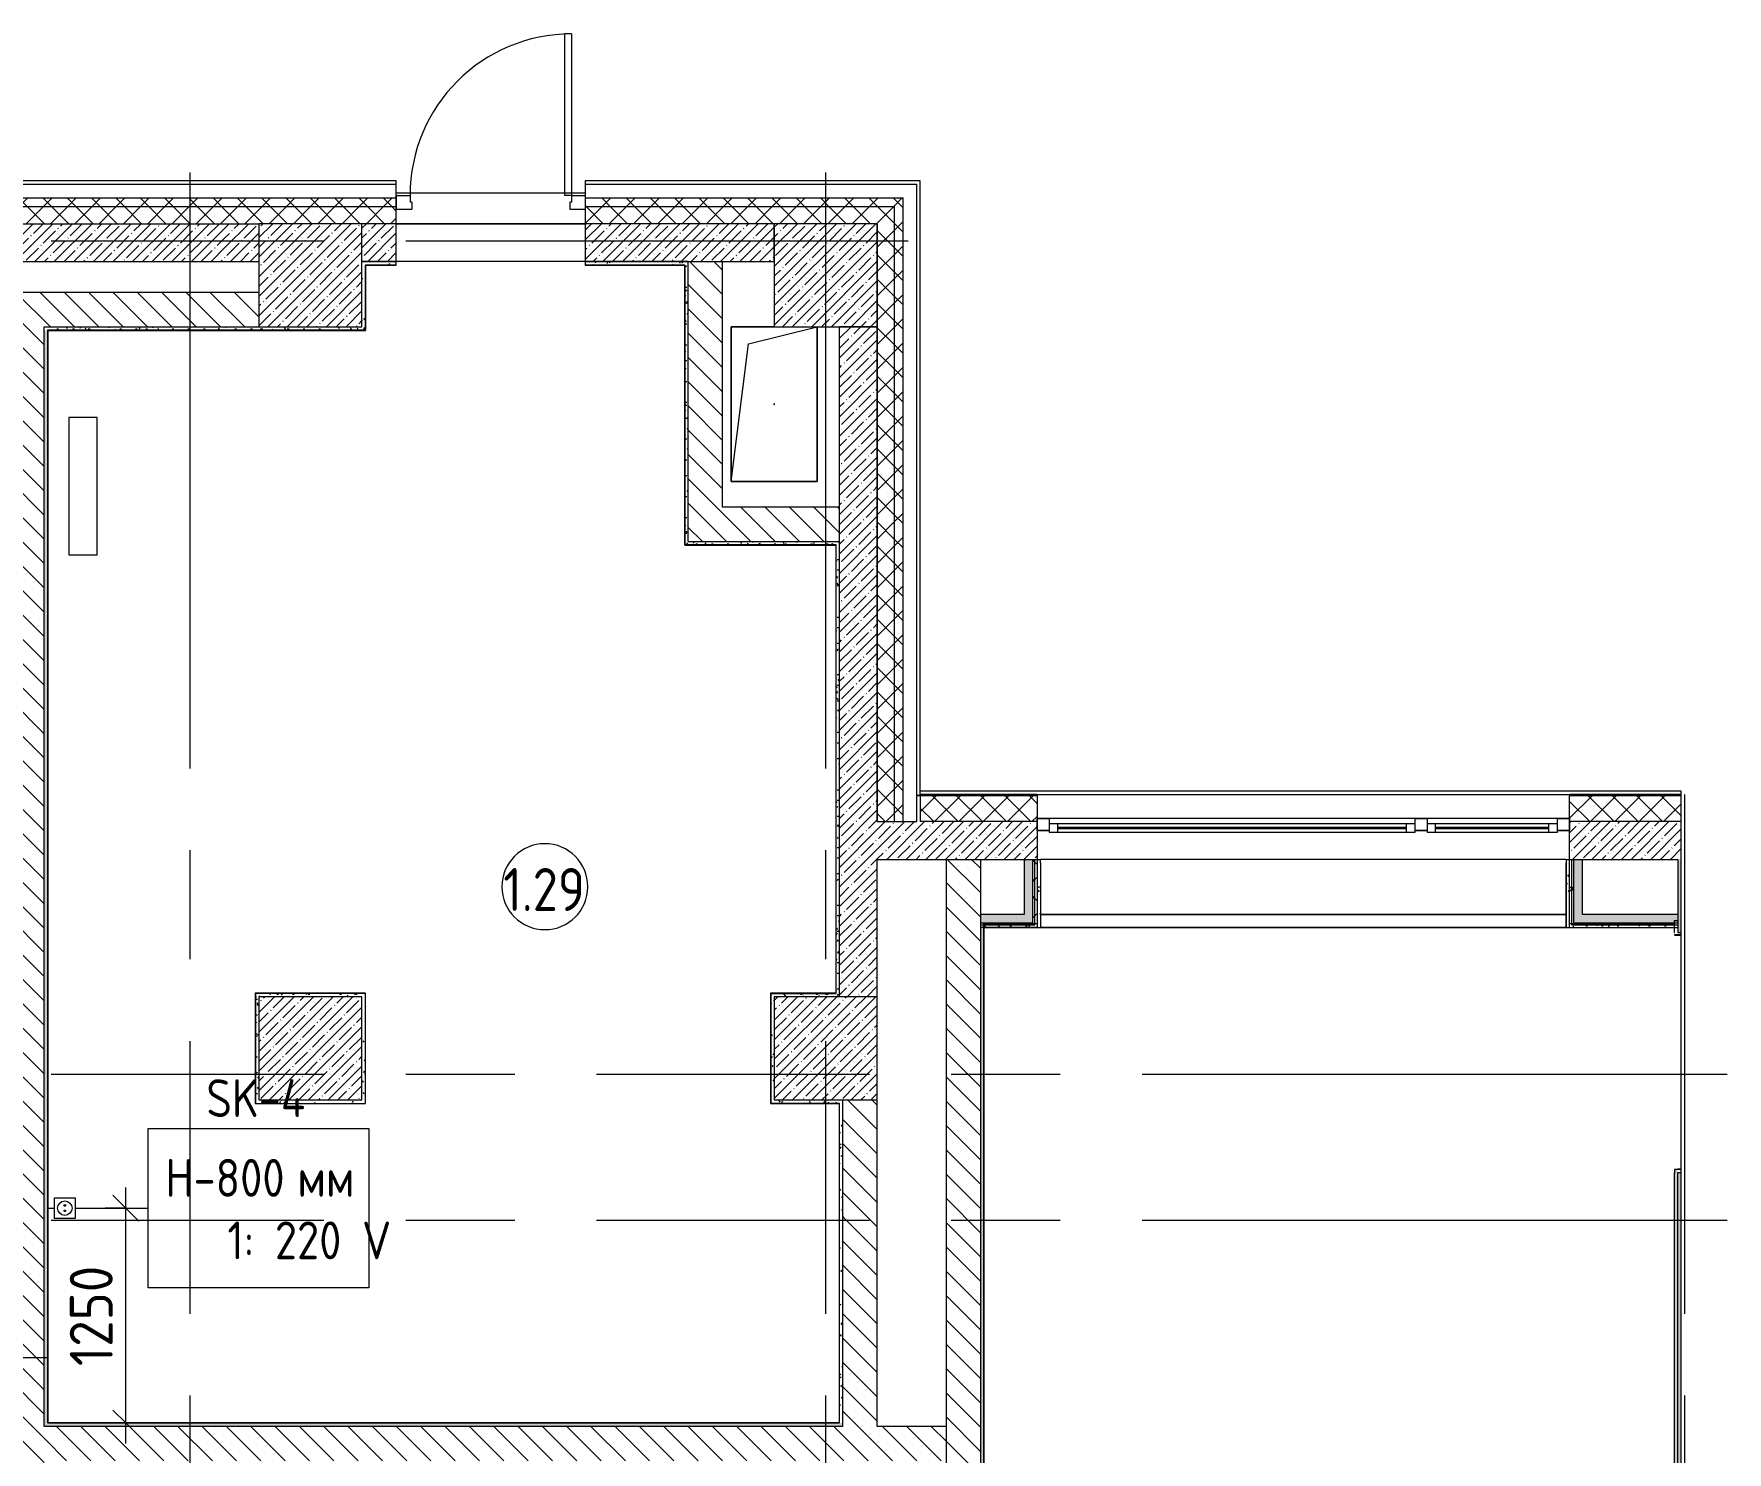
# Model space of a CAD drawing. Header units: millimetres. Extents: x -4185 to 186529, y -8553 to 29097.
# Drawn here: x 28700 to 38557, y 19950 to 28205 of the extents above; entities that cross this region are included whole.
import ezdxf

# ---------------------------------------------------------------- set-up
doc = ezdxf.new("R2010")
doc.units = ezdxf.units.MM
doc.linetypes.add('Осевая', pattern=[3175, 635, -476.25, 1587.5, -476.25])
for name, color, linetype, lineweight in [('A-ANNO-DIMS', 7, 'Continuous', 9), ('A-ANNO-DIMS-100', 7, 'Continuous', 9), ('A-AREA-IDEN', 7, 'Continuous', 9), ('A-DETL', 7, 'Continuous', 9), ('A-DETL-GENF', 7, 'Continuous', 9), ('A-DOOR', 7, 'Continuous', 9), ('A-DOOR-1', 7, 'Continuous', 13), ('A-DOOR-FRAM', 7, 'Continuous', 13), ('A-GENM', 7, 'Continuous', 9), ('A-GLAZ', 7, 'Continuous', 9), ('A-GLAZ-1', 7, 'Continuous', 13), ('A-WALL', 7, 'Continuous', 9), ('E-ELEC-FIXT-IDEN', 7, 'Continuous', 9), ('I-WALL', 7, 'Continuous', 9), ('M-EQPM', 7, 'Continuous', 9), ('S-COLS', 7, 'Continuous', 9), ('Оси', 7, 'Continuous', 9), ('Оси-2', 7, 'Осевая', 9), ('Электрические приборы', 7, 'Continuous', 9)]:
    doc.layers.add(name, color=color, linetype=linetype, lineweight=lineweight)
for name, color, linetype, lineweight, true_color in [('A-WALL-1', 7, 'Continuous', 9, 0x3c3c3c), ('A-WALL-FNSH-1', 7, 'Continuous', 9, 0x3c3c3c), ('M-EQPM-1', 7, 'Continuous', 9, 0xd4d4d4), ('Оси розеток', 7, 'Continuous', 9, 0xff1e23)]:
    doc.layers.add(name, color=color, linetype=linetype, lineweight=lineweight, true_color=true_color)
doc.styles.add('GOST Common', font='GOST_Common.ttf', dxfattribs={"width": 0.9, "height": 220})
doc.styles.add('GOST Common_1', font='GOST_Common.ttf', dxfattribs={"width": 0.9, "height": 250})
doc.styles.add('ISOCPEUR', font='isocpeur.ttf', dxfattribs={"width": 0.9, "height": 250})
doc.dimstyles.new('ISO-2_5_0_9К_БОЛЬШОЙ', dxfattribs={"dimscale": 304.8, "dimtxt": 248.995294, "dimasz": 0.492126, "dimexe": 0.393701, "dimexo": 0.984252, "dimgap": 0, "dimtad": 1, "dimdec": 0, "dimrnd": 10, "dimzin": 0, "dimdsep": 46, "dimtxsty": 'ISOCPEUR', "dimblk1": 'OBLIQUE', "dimblk2": 'OBLIQUE', "dimsah": 1, "dimcen": 0.09, "dimdle": 0.393701, "dimazin": 0, "dimtfac": 1, "dimtdec": 4, "dimtix": 1, "dimtmove": 0, "dimatfit": 3, "dimfxl": 1, "dimtvp": 1, "dimtolj": 1, "dimtzin": 0, "dimarcsym": 2})
pattern_1 = [(45, (0, 0), (-57.02463, 57.02463), []), (45, (57.025, 0), (-57.02463, 57.02463), [100.806, -20.161, 3.353, -16.808])]
pattern_2 = [(135, (0, 0), (-70.71068, -70.71068), [])]
pattern_3 = [(45, (0, 0), (-70.71068, 70.71068), []), (135, (0, 0), (-70.71068, -70.71068), [])]
pattern_4 = [(0, (0, 0), (121.92, 30.48), [10.058, -81.382, 10.058, -81.382, -487.68]), (0, (0, 0), (121.92, 30.48), [-182.88, 10.058, -172.822, 10.058, -81.382, -213.36]), (0, (0, 0), (121.92, 30.48), [-457.2, 10.058, -50.902, 10.058, -142.342]), (120, (45.72, 15.24), (-87.356454, 90.345817), [10.058, -81.382, 10.058, -81.382, -487.68]), (120, (45.72, 15.24), (-87.356454, 90.345817), [-182.88, 10.058, -172.822, 10.058, -81.382, -213.36]), (120, (45.72, 15.24), (-87.356454, 90.345817), [-457.2, 10.058, -50.902, 10.058, -142.342]), (240, (60.96, 76.2), (-34.563546, -120.825817), [10.058, -81.382, 10.058, -81.382, -487.68]), (240, (60.96, 76.2), (-34.563546, -120.825817), [-182.88, 10.058, -172.822, 10.058, -81.382, -213.36]), (240, (60.96, 76.2), (-34.563546, -120.825817), [-457.2, 10.058, -50.902, 10.058, -142.342])]
pattern_5 = [(45, (0, 0), (-106.066, 106.066), []), (135, (0, 0), (-106.066, -106.066), [])]

# ---------------------------------------------------------------- blocks, each defined once
blk = doc.blocks.new('BSC_Колонна _Прямоугольная - 600х600-V22-План размещения напольных электротехнических лючков и розеток 1 этажа в осях 1-12')
at = {"layer": 'S-COLS'}
h = blk.add_hatch(dxfattribs=at)
h.set_pattern_fill('FP_37', color=256, style=0, pattern_type=2)
h.set_pattern_definition([(45, (-30310, -26800), (-57.02463, 57.02463), []), (45, (-30252.975, -26800), (-57.02463, 57.02463), [100.806, -20.161, 3.353, -16.808])])
h.paths.add_polyline_path([(300, -300), (300, 300), (-300, 300), (-300, -300), (211, -300)])
for p, q in [((300, 300), (-300, 300)), ((-300, 300), (-300, -300)), ((300, -300), (300, 300)), ((-300, -300), (300, -300))]:
    blk.add_line(p, q, dxfattribs=at)
blk = doc.blocks.new('120_Окно_СКБ_2Ст - 120_Окно_СКБ_2Ст 3100х2500 _мал_створка слева_-V36-План размещения напольных электротехнических лючков и розеток 1 этажа в осях 1-12')
at = {"layer": 'A-GLAZ'}
for p, q in [((1550, -57), (-1550, -57)), ((-1550, -127), (-1480, -127)), ((-1430, -107), (600, -107)), ((600, -117), (-1430, -117)), ((650, -127), (720, -127)), ((770, -107), (1430, -107)), ((1430, -117), (770, -117)), ((1480, -127), (1550, -127))]:
    blk.add_line(p, q, dxfattribs=at)
at = {"layer": 'A-GLAZ-1'}
for p, q in [((-1550, -127), (-1550, -57)), ((-1550, -57), (-1480, -57)), ((-1480, -57), (-1480, -127)), ((650, -87), (-1480, -87)), ((-1480, -87), (-1480, -137)), ((-1430, -137), (-1430, -87)), ((600, -137), (600, -87)), ((650, -127), (650, -57)), ((650, -57), (720, -57)), ((650, -137), (650, -87)), ((720, -57), (720, -127)), ((1480, -87), (720, -87)), ((720, -87), (720, -137)), ((770, -137), (770, -87)), ((1430, -137), (1430, -87)), ((1480, -127), (1480, -57)), ((1480, -57), (1550, -57)), ((1480, -137), (1480, -87)), ((1550, -57), (1550, -127)), ((-1480, -127), (-1550, -127)), ((-1480, -137), (650, -137)), ((720, -127), (650, -127)), ((720, -137), (1480, -137)), ((1550, -127), (1480, -127))]:
    blk.add_line(p, q, dxfattribs=at)
blk = doc.blocks.new('110_Дверь_СКБ_1Ст_Наружная - ДН-2д_л__ Дверь из подвала ЛК _900 мм в свету_ 3300 фрамуга метал-22954314-План размещения напольных электротехнических лючков и розеток 1 этажа в осях 1-12')
at = {"layer": 'A-DOOR'}
blk.add_arc((489.5, 30), 940, 90, 180, dxfattribs=at)
at = {"layer": 'A-DOOR-1'}
for p, q in [((489.5, 970), (449.5, 970)), ((449.5, 30), (449.5, 970)), ((489.5, 970), (489.5, 30)), ((489.5, 30), (449.5, 30))]:
    blk.add_line(p, q, dxfattribs=at)
at = {"layer": 'A-DOOR-FRAM'}
for p, q in [((-530.5, 30), (-530.5, -50)), ((-530.5, 30), (-450.5, 30)), ((-450.5, 30), (-450.5, -10)), ((489.5, 30), (489.5, -10)), ((489.5, 30), (569.5, 30)), ((569.5, 30), (569.5, -50)), ((-530.5, -50), (-440.5, -50)), ((-440.5, -10), (-450.5, -10)), ((-440.5, -10), (-440.5, -50)), ((479.5, -10), (479.5, -50)), ((489.5, -10), (479.5, -10)), ((479.5, -50), (569.5, -50))]:
    blk.add_line(p, q, dxfattribs=at)
blk = doc.blocks.new('BSC_Колонна _Прямоугольная - 600х600-V39-План размещения напольных электротехнических лючков и розеток 1 этажа в осях 1-12')
at = {"layer": 'S-COLS'}
h = blk.add_hatch(dxfattribs=at)
h.set_pattern_fill('FP_48', color=256, style=0, pattern_type=2)
h.set_pattern_definition([(45, (-33310, -22300), (-57.02463, 57.02463), []), (45, (-33252.975, -22300), (-57.02463, 57.02463), [100.806, -20.161, 3.353, -16.808])])
h.paths.add_polyline_path([(-300, -300), (300, -300), (300, 300), (-300, 300)])
for p, q in [((300, 300), (-300, 300)), ((-300, 300), (-300, -300)), ((300, -300), (300, 300)), ((-300, -300), (300, -300))]:
    blk.add_line(p, q, dxfattribs=at)
blk = doc.blocks.new('GM_Отверстие прямоугольное _в плите_ - Отверстие-21772498-План размещения напольных электротехнических лючков и розеток 1 этажа в осях 1-12')
at = {"layer": 'A-GENM'}
for p, q in [((-250, -450), (-250, 450)), ((-250, 450), (0.5, 450)), ((0.5, 450), (-250, 450)), ((-250, 450), (-250, -450)), ((-150, 350), (250, 450)), ((250, 450), (250, -450)), ((250, -450), (250, 450)), ((-250, -450), (-150, 350)), ((250, -450), (-250, -450)), ((-250, -450), (250, -450))]:
    blk.add_line(p, q, dxfattribs=at)
for start, end in [(360, 180), (180, 360)]:
    blk.add_arc((0, 0), 2.5, start, end, dxfattribs=at)
blk = doc.blocks.new('BSC_Колонна _Прямоугольная - 600х600-V70-План размещения напольных электротехнических лючков и розеток 1 этажа в осях 1-12')
at = {"layer": 'S-COLS'}
h = blk.add_hatch(dxfattribs=at)
h.set_pattern_fill('FP_75', color=256, style=0, pattern_type=2)
h.set_pattern_definition([(45, (-30310, -22300), (-57.02463, 57.02463), []), (45, (-30252.975, -22300), (-57.02463, 57.02463), [100.806, -20.161, 3.353, -16.808])])
h.paths.add_polyline_path([(211, -300), (300, -300), (300, 300), (-300, 300), (-300, -300)])
for p, q in [((300, 300), (-300, 300)), ((-300, 300), (-300, -300)), ((300, -300), (300, 300)), ((-300, -300), (300, -300))]:
    blk.add_line(p, q, dxfattribs=at)
blk = doc.blocks.new('Блок Розеток и Выключателей - Блок Розеток и Выключателей_SK4-27490520-План размещения напольных электротехнических лючков и розеток 1 этажа в осях 1-12')
at = {"layer": 'A-DETL-GENF'}
for p, q in [((-60, -40), (60, -40)), ((-60, -160), (-60, -40)), ((60, -40), (60, -160)), ((60, -160), (-60, -160))]:
    blk.add_line(p, q, dxfattribs=at)
for centre, radius in [((0, -100), 42), ((-15.6, -100), 4.8), ((15.6, -100), 4.8)]:
    blk.add_circle(centre, radius, dxfattribs=at)
at = {"layer": 'Оси розеток'}
blk.add_line((0, 0), (0, -40), dxfattribs=at)
blk = doc.blocks.new('radiator_prado_classic_z_tip_30_po exemplyaru - Classic Z Тип 30-500-30677908-План размещения напольных электротехнических лючков и розеток 1 этажа в осях 1-12')
at = {"layer": 'M-EQPM-1'}
for p, q in [((0, 228), (0, 64)), ((800, 228), (0, 228)), ((800, 64), (800, 228)), ((0, 64), (800, 64))]:
    blk.add_line(p, q, dxfattribs=at)
blk = doc.blocks.new('Зашивка приборов отопления11 - Зашивка приборов отопления-33278624-План размещения напольных электротехнических лючков и розеток 1 этажа в осях 1-12')
at = {"layer": 'A-WALL'}
for p, q in [((37620, 23400), (34560, 23400)), ((34560, 23079), (37620, 23079)), ((37620, 23079), (34560, 23079)), ((34560, 23004), (37620, 23004))]:
    blk.add_line(p, q, dxfattribs=at)
blk = doc.blocks.new('BSC_Колонна _Прямоугольная - 600х600-V144-План размещения напольных электротехнических лючков и розеток 1 этажа в осях 1-12')
at = {"layer": 'S-COLS'}
for p, q in [((300, 300), (-300, 300)), ((-300, 300), (-300, -300)), ((300, -300), (300, 300)), ((-300, -300), (300, -300))]:
    blk.add_line(p, q, dxfattribs=at)
blk = doc.blocks.new('DET_L_Линия разрыва - М100-30654710-План размещения напольных электротехнических лючков и розеток 1 этажа в осях 1-12')
at = {"layer": 'A-DETL-GENF'}
blk.add_line((24079.7, 0), (12339.9, 0), dxfattribs=at)
blk = doc.blocks.new('Марка_Помещения - Номер-25198446-План размещения напольных электротехнических лючков и розеток 1 этажа в осях 1-12')
at = {"layer": 'A-AREA-IDEN'}
for start, end in [(360, 180), (180, 360)]:
    blk.add_arc((0, 0), 2.5, start, end, dxfattribs=at)
blk = doc.blocks.new('DIMBLOCK44-План размещения напольных электротехнических лючков и розеток 1 этажа в осях 1-12')
at = {"layer": 'A-ANNO-DIMS-100'}
for p, q in [((29235.6, 20000), (29235.6, 21490.1)), ((29240, 21370.1), (29115.6, 21370.1)), ((29235.6, 21370.1), (29240, 21370.1)), ((29429.6, 20120), (29115.6, 20120)), ((29235.6, 20120), (29429.6, 20120))]:
    blk.add_line(p, q, dxfattribs=at)
at = {"layer": 'A-ANNO-DIMS-100', "lineweight": 20}
for p, q in [((29235.6, 21370.1), (29160.6, 21445.1)), ((29235.6, 21370.1), (29310.6, 21295.1)), ((29235.6, 20120), (29160.6, 20195)), ((29235.6, 20120), (29310.6, 20045))]:
    blk.add_line(p, q, dxfattribs=at)
at = {"layer": 'A-ANNO-DIMS-100', "color": 0, "insert": (28909, 20450.6), "char_height": 250, "width": 706.764, "attachment_point": 1, "rotation": 90, "line_spacing_factor": 1.149209, "style": 'ISOCPEUR'}
blk.add_mtext('1250', dxfattribs=at)
blk = doc.blocks.new('_Oblique')
at = {"color": 0, "linetype": 'ByBlock', "lineweight": -2}
blk.add_line((-0.5, -0.5), (0.5, 0.5), dxfattribs=at)

msp = doc.modelspace()

# ---------------------------------------------------------------- hatches: boundary and pattern name
at = {"layer": 'A-WALL'}
h = msp.add_hatch(dxfattribs=at)
h.set_pattern_fill('FP_6', color=256, style=0, pattern_type=2)
h.set_pattern_definition(pattern_3)
h.paths.add_polyline_path([(31910, 27200), (33760, 27200), (33760, 27250), (31910, 27250)])
h.paths.add_polyline_path([(23710, 27200), (30810, 27200), (30810, 27250), (21910, 27250), (21910, 27200), (22810, 27200)])
h.paths.add_polyline_path([(19610.3, 27200), (20210, 27200), (20210, 27250), (19610.3, 27250)])
h.paths.add_polyline_path([(18710.3, 27200), (18710.3, 27250), (17810.3, 27250), (17810.3, 27200), (18416.1, 27200)])
h.paths.add_polyline_path([(16910.3, 27200), (16910.3, 27250), (16010.3, 27250), (16010.3, 27200), (16598.9, 27200)])
h.paths.add_polyline_path([(14381.2, 27200), (15110.3, 27200), (15110.3, 27250), (13730, 27250), (13730, 27200), (14310, 27200)])
h = msp.add_hatch(dxfattribs=at)
h.set_pattern_fill('FP_6', color=256, style=0, pattern_type=2)
h.set_pattern_definition(pattern_3)
h.paths.add_polyline_path([(32509.5, 27100), (33710, 27100), (33710, 27200), (31910, 27200), (31910, 27100)])
h.paths.add_polyline_path([(28760, 27100), (30810, 27100), (30810, 27200), (21910, 27200), (21910, 27100), (28560, 27100)])
h.paths.add_polyline_path([(14760, 27100), (15110.3, 27100), (15110.3, 27200), (13730, 27200), (13730, 27100), (14381.2, 27100)])
h.paths.add_polyline_path([(18110.3, 27100), (18710.3, 27100), (18710.3, 27200), (17810.3, 27200), (17810.3, 27100)])
h.paths.add_polyline_path([(20210, 27100), (20210, 27200), (19610.3, 27200), (19610.3, 27100), (19761.1, 27100)])
h.paths.add_polyline_path([(16010.3, 27100), (16910.3, 27100), (16910.3, 27200), (16010.3, 27200)])
h = msp.add_hatch(dxfattribs=at)
h.set_pattern_fill('FP_6', color=256, style=0, pattern_type=2)
h.set_pattern_definition(pattern_3)
h.paths.add_polyline_path([(33760, 23620), (33760, 27200), (33710, 27200), (33710, 23620)])
h = msp.add_hatch(dxfattribs=at)
h.set_pattern_fill('FP_6', color=256, style=0, pattern_type=2)
h.set_pattern_definition(pattern_3)
h.paths.add_polyline_path([(33710, 23620), (33710, 27100), (33610, 27100), (33610.3, 23620)])
h = msp.add_hatch(dxfattribs=at)
h.set_pattern_fill('FP_6', color=256, style=0, pattern_type=2)
h.set_pattern_definition(pattern_3)
h.paths.add_polyline_path([(37640, 23620), (38287.7, 23620), (38287.7, 23769.7), (37640, 23769.7), (37640, 23637.7)])
h.paths.add_polyline_path([(34037.4, 23620), (34540, 23620), (34540, 23769.7), (33860, 23769.7), (33860, 23620), (34010, 23620)])
at = {"layer": 'I-WALL'}
h = msp.add_hatch(dxfattribs=at)
h.set_pattern_fill('FP_1', color=256, style=0, pattern_type=2)
h.set_pattern_definition(pattern_1)
h.paths.add_polyline_path([(29176, 26880), (29810, 26880), (29810, 27100), (26410, 27100), (26410, 26880), (28760, 26880)])
h = msp.add_hatch(dxfattribs=at)
h.set_pattern_fill('FP_1', color=256, style=0, pattern_type=2)
h.set_pattern_definition(pattern_1)
h.paths.add_polyline_path([(31910, 26880), (33010, 26880), (33010, 27100), (31910, 27100)])
h.paths.add_polyline_path([(29810, 26880), (30010, 26880), (30010, 27100), (29810, 27100), (29810, 27075.3)])
h.paths.add_polyline_path([(30810, 26880), (30810, 27100), (30610, 27100), (30610, 26880)])
h = msp.add_hatch(dxfattribs=at)
h.set_pattern_fill('FP_84', color=256, style=0, pattern_type=2)
h.set_pattern_definition(pattern_4)
h.paths.add_polyline_path([(30630, 26480), (30630, 26880), (30610, 26880), (30610, 26480)])
h = msp.add_hatch(dxfattribs=at)
h.set_pattern_fill('FP_84', color=256, style=0, pattern_type=2)
h.set_pattern_definition(pattern_4)
h.paths.add_polyline_path([(32476.5, 26860), (32489.5, 26860), (32489.5, 26880), (31910, 26880), (31910, 26860)])
h.paths.add_polyline_path([(30630, 26860), (30810, 26860), (30810, 26880), (30630, 26880)])
h = msp.add_hatch(dxfattribs=at)
h.set_pattern_fill('FP_84', color=256, style=0, pattern_type=2)
h.set_pattern_definition(pattern_4)
h.paths.add_polyline_path([(32509.5, 25250), (32509.5, 26880), (32489.5, 26880), (32489.5, 25250)])
h = msp.add_hatch(dxfattribs=at)
h.set_pattern_fill('FP_18', color=256, style=0, pattern_type=2)
h.set_pattern_definition(pattern_2)
h.paths.add_polyline_path([(32709.5, 25450), (32709.5, 26880), (32509.5, 26880), (32509.5, 25450)])
h = msp.add_hatch(dxfattribs=at)
h.set_pattern_fill('FP_18', color=256, style=0, pattern_type=2)
h.set_pattern_definition(pattern_2)
h.paths.add_polyline_path([(27831, 26500), (30010, 26500), (30010, 26700), (26410, 26700), (26410, 26500)])
h = msp.add_hatch(dxfattribs=at)
h.set_pattern_fill('FP_18', color=256, style=0, pattern_type=2)
h.set_pattern_definition(pattern_2)
h.paths.add_polyline_path([(28760, 15200), (28760, 26500), (28560, 26500), (28560, 15200)])
h = msp.add_hatch(dxfattribs=at)
h.set_pattern_fill('FP_84', color=256, style=0, pattern_type=2)
h.set_pattern_definition(pattern_4)
h.paths.add_polyline_path([(30010, 26480), (30610, 26480), (30610, 26500), (28760, 26500), (28760, 26480), (29176, 26480)])
h = msp.add_hatch(dxfattribs=at)
h.set_pattern_fill('FP_84', color=256, style=0, pattern_type=2)
h.set_pattern_definition(pattern_4)
h.paths.add_polyline_path([(28760, 20100), (28780, 20100), (28780, 26480), (28760, 26480), (28760, 21011.8)])
h = msp.add_hatch(dxfattribs=at)
h.set_pattern_fill('FP_1', color=256, style=0, pattern_type=2)
h.set_pattern_definition(pattern_1)
h.paths.add_polyline_path([(33390, 22600), (33610, 22600), (33610, 26500), (33390, 26500), (33390, 23177)])
h = msp.add_hatch(dxfattribs=at)
h.set_pattern_fill('FP_18', color=256, style=0, pattern_type=2)
h.set_pattern_definition(pattern_2)
h.paths.add_polyline_path([(32509.5, 25250), (33390, 25250), (33390, 25450), (32509.5, 25450), (32509.5, 25342.3)])
h = msp.add_hatch(dxfattribs=at)
h.set_pattern_fill('FP_84', color=256, style=0, pattern_type=2)
h.set_pattern_definition(pattern_4)
h.paths.add_polyline_path([(33369, 25230), (33370, 25230), (33369, 25250), (32489.5, 25250), (32489.5, 25230), (33211, 25230)])
h = msp.add_hatch(dxfattribs=at)
h.set_pattern_fill('FP_84', color=256, style=0, pattern_type=2)
h.set_pattern_definition(pattern_4)
h.paths.add_polyline_path([(33390, 22620), (33390, 25250), (33370, 25250), (33370, 22620)])
h = msp.add_hatch(dxfattribs=at)
h.set_pattern_fill('FP_1', color=256, style=0, pattern_type=2)
h.set_pattern_definition(pattern_1)
h.paths.add_polyline_path([(37652.5, 23400), (38287.7, 23400), (38287.7, 23620), (37640, 23619.7), (37640, 23400)])
h.paths.add_polyline_path([(34465, 23400), (34540, 23400), (34540, 23620), (33610, 23619.7), (33610, 23400), (34210, 23400)])
h = msp.add_hatch(dxfattribs=at)
h.set_pattern_fill('FP_18', color=256, style=0, pattern_type=2)
h.set_pattern_definition(pattern_2)
h.paths.add_polyline_path([(34210, 17850), (34210, 18650), (34010, 18650), (34010, 17850), (34130, 17850)])
h.paths.add_polyline_path([(34010, 19750), (34210, 19750), (34210, 23400), (34010, 23400), (34010, 19880)])
for points in [[(34515, 23079), (34515, 23400), (34465, 23400), (34465, 23079)], [(37665, 23029), (37715, 23029), (37715, 23400), (37665, 23400), (37665, 23079)], [(34210, 23029), (34515, 23029), (34515, 23079), (34210, 23079)], [(38270, 23029), (38270, 23079), (37715, 23079), (37715, 23029)]]:
    msp.add_hatch(color=256, dxfattribs=at).paths.add_polyline_path(points)
h = msp.add_hatch(dxfattribs=at)
h.set_pattern_fill('FP_85', color=256, style=0, pattern_type=2)
h.set_pattern_definition(pattern_5)
h.paths.add_polyline_path([(34515, 23029), (34527.5, 23029), (34527.5, 23400), (34515, 23400), (34515, 23079)])
h = msp.add_hatch(dxfattribs=at)
h.set_pattern_fill('FP_85', color=256, style=0, pattern_type=2)
h.set_pattern_definition(pattern_5)
h.paths.add_polyline_path([(34527.5, 23024), (34540, 23024), (34540, 23400), (34527.5, 23400), (34527.5, 23029)])
h = msp.add_hatch(dxfattribs=at)
h.set_pattern_fill('FP_84', color=256, style=0, pattern_type=2)
h.set_pattern_definition(pattern_4)
h.paths.add_polyline_path([(34556, 23024), (34560, 23024), (34560, 23400), (34540, 23400), (34540, 23024)])
h = msp.add_hatch(dxfattribs=at)
h.set_pattern_fill('FP_84', color=256, style=0, pattern_type=2)
h.set_pattern_definition(pattern_4)
h.paths.add_polyline_path([(37640, 23024), (37640, 23400), (37620, 23400), (37620, 23024)])
h = msp.add_hatch(dxfattribs=at)
h.set_pattern_fill('FP_85', color=256, style=0, pattern_type=2)
h.set_pattern_definition(pattern_5)
h.paths.add_polyline_path([(37652.3, 23024), (37652.5, 23024), (37652.5, 23400), (37640, 23400), (37640, 23024)])
h = msp.add_hatch(dxfattribs=at)
h.set_pattern_fill('FP_85', color=256, style=0, pattern_type=2)
h.set_pattern_definition(pattern_5)
h.paths.add_polyline_path([(37652.5, 23024), (37665, 23024), (37665, 23400), (37652.5, 23400), (37652.5, 23079)])
h = msp.add_hatch(dxfattribs=at)
h.set_pattern_fill('FP_1', color=256, style=0, pattern_type=2)
h.set_pattern_definition(pattern_1)
h.paths.add_polyline_path([(38287.7, 15200), (38287.7, 21575.3), (38270, 21575.3), (38270, 15200)])
h.paths.add_polyline_path([(38270, 22975.3), (38287.7, 22975.3), (38287.7, 23400), (38270, 23400), (38270, 23177)])
h = msp.add_hatch(dxfattribs=at)
h.set_pattern_fill('FP_85', color=256, style=0, pattern_type=2)
h.set_pattern_definition(pattern_5)
h.paths.add_polyline_path([(34230, 23016.5), (34230, 23024), (34527.5, 23024), (34527.5, 23029), (34210, 23029), (34210, 23016.5)])
h = msp.add_hatch(dxfattribs=at)
h.set_pattern_fill('FP_85', color=256, style=0, pattern_type=2)
h.set_pattern_definition(pattern_5)
h.paths.add_polyline_path([(34230, 23004), (34230, 23016.5), (34210, 23016.5), (34210, 23004)])
h = msp.add_hatch(dxfattribs=at)
h.set_pattern_fill('FP_84', color=256, style=0, pattern_type=2)
h.set_pattern_definition(pattern_4)
h.paths.add_polyline_path([(34218, 13760), (34230, 13760), (34230, 18650), (34210, 18650), (34210, 13760)])
h.paths.add_polyline_path([(34210, 19750), (34230, 19750), (34230, 23004), (34210, 23004), (34210, 21011.8)])
h = msp.add_hatch(dxfattribs=at)
h.set_pattern_fill('FP_84', color=256, style=0, pattern_type=2)
h.set_pattern_definition(pattern_4)
h.paths.add_polyline_path([(34560, 23004), (34560, 23024), (34230, 23024), (34230, 23004), (34556, 23004)])
h = msp.add_hatch(dxfattribs=at)
h.set_pattern_fill('FP_84', color=256, style=0, pattern_type=2)
h.set_pattern_definition(pattern_4)
h.paths.add_polyline_path([(38250, 23004), (38250, 23024), (37620, 23024), (37620, 23004), (37715, 23004)])
h = msp.add_hatch(dxfattribs=at)
h.set_pattern_fill('FP_85', color=256, style=0, pattern_type=2)
h.set_pattern_definition(pattern_5)
h.paths.add_polyline_path([(38270, 23016.5), (38270, 23029), (37665, 23029), (37665, 23024), (38250, 23024), (38250, 23016.5)])
h = msp.add_hatch(dxfattribs=at)
h.set_pattern_fill('FP_85', color=256, style=0, pattern_type=2)
h.set_pattern_definition(pattern_5)
h.paths.add_polyline_path([(38250, 23004), (38270, 23004), (38270, 23016.5), (38250, 23016)])
h = msp.add_hatch(dxfattribs=at)
h.set_pattern_fill('FP_84', color=256, style=0, pattern_type=2)
h.set_pattern_definition(pattern_4)
h.paths.add_polyline_path([(29990, 22600), (30610, 22600), (30610, 22620), (29990, 22620)])
h = msp.add_hatch(dxfattribs=at)
h.set_pattern_fill('FP_84', color=256, style=0, pattern_type=2)
h.set_pattern_definition(pattern_4)
h.paths.add_polyline_path([(30010, 21980), (30010, 22600), (29990, 22600), (29990, 21980)])
h = msp.add_hatch(dxfattribs=at)
h.set_pattern_fill('FP_84', color=256, style=0, pattern_type=2)
h.set_pattern_definition(pattern_4)
h.paths.add_polyline_path([(30610, 22000), (30630, 22000), (30630, 22620), (30610, 22620), (30610, 22600)])
h = msp.add_hatch(dxfattribs=at)
h.set_pattern_fill('FP_84', color=256, style=0, pattern_type=2)
h.set_pattern_definition(pattern_4)
h.paths.add_polyline_path([(32990, 22000), (33010, 22000), (33010, 22620), (32990, 22620), (32990, 22600)])
h = msp.add_hatch(dxfattribs=at)
h.set_pattern_fill('FP_84', color=256, style=0, pattern_type=2)
h.set_pattern_definition(pattern_4)
h.paths.add_polyline_path([(33390, 22600), (33390, 22620), (33010, 22620), (33010, 22600), (33370, 22600)])
h = msp.add_hatch(dxfattribs=at)
h.set_pattern_fill('FP_84', color=256, style=0, pattern_type=2)
h.set_pattern_definition(pattern_4)
h.paths.add_polyline_path([(30610, 21980), (30630, 21980), (30630, 22000), (30010, 22000), (30010, 21980), (30521, 21980)])
h = msp.add_hatch(dxfattribs=at)
h.set_pattern_fill('FP_84', color=256, style=0, pattern_type=2)
h.set_pattern_definition(pattern_4)
h.paths.add_polyline_path([(33389, 21980), (33390, 21980), (33389, 22000), (32990, 22000), (32990, 21980), (33211, 21980)])
h = msp.add_hatch(dxfattribs=at)
h.set_pattern_fill('FP_84', color=256, style=0, pattern_type=2)
h.set_pattern_definition(pattern_4)
h.paths.add_polyline_path([(33410, 20120), (33410, 22000), (33390, 22000), (33390, 20120)])
h = msp.add_hatch(dxfattribs=at)
h.set_pattern_fill('FP_18', color=256, style=0, pattern_type=2)
h.set_pattern_definition(pattern_2)
h.paths.add_polyline_path([(33610, 20100), (33610, 22000), (33410, 22000), (33410, 20100)])
h = msp.add_hatch(dxfattribs=at)
h.set_pattern_fill('FP_84', color=256, style=0, pattern_type=2)
h.set_pattern_definition(pattern_4)
h.paths.add_polyline_path([(38250, 11220), (38270, 11220), (38270, 11468.7), (38250, 11478.7), (38250, 11221)])
h.paths.add_polyline_path([(38250, 11741), (38270, 11751), (38270, 12100), (38250, 12100), (38250, 11909.9)])
h.paths.add_polyline_path([(38250, 13550), (38270, 13550), (38270, 21595.3), (38250, 21595.3), (38250, 13980)])
h = msp.add_hatch(dxfattribs=at)
h.set_pattern_fill('FP_84', color=256, style=0, pattern_type=2)
h.set_pattern_definition(pattern_4)
h.paths.add_polyline_path([(38270, 21575.3), (38287.7, 21575.3), (38287.7, 21595.3), (38270, 21595.3)])
h = msp.add_hatch(dxfattribs=at)
h.set_pattern_fill('FP_84', color=256, style=0, pattern_type=2)
h.set_pattern_definition(pattern_4)
h.paths.add_polyline_path([(33410, 20100), (33410, 20120), (28780, 20120), (28780, 20100), (33211, 20100)])
h = msp.add_hatch(dxfattribs=at)
h.set_pattern_fill('FP_18', color=256, style=0, pattern_type=2)
h.set_pattern_definition(pattern_2)
h.paths.add_polyline_path([(33211, 19900), (34010, 19900), (34010, 20100), (28760, 20100), (28760, 19900), (30521, 19900)])
at = {"layer": 'S-COLS'}
h = msp.add_hatch(dxfattribs=at)
h.set_pattern_fill('FP_1', color=256, style=0, pattern_type=2)
h.set_pattern_definition(pattern_1)
h.paths.add_polyline_path([(33010, 26500), (33610, 26500), (33610, 27100), (33010, 27100)])

# ---------------------------------------------------------------- linework, layer by layer
at = {"layer": 'A-DETL'}
msp.add_line((21890, 20500), (28781, 20500), dxfattribs=at)
at = {"layer": 'A-WALL'}
for p, q in [((21910, 27330), (30810, 27330)), ((31910, 27330), (33840, 27330)), ((33840, 23620), (33840, 27330)), ((21910, 27250), (30810, 27250)), ((30810, 27280), (31910, 27280)), ((31910, 27250), (33760, 27250)), ((33760, 23620), (33760, 27250)), ((21910, 27200), (30810, 27200)), ((31910, 27200), (33710, 27200)), ((33710, 23620), (33710, 27200)), ((33610, 27100), (30610, 27100)), ((30630, 26860), (30810, 26860)), ((30630, 26860), (30630, 26480)), ((31910, 26860), (32489.5, 26860)), ((32489.5, 25230), (32489.5, 26860)), ((30610, 26480), (28780, 26480)), ((28780, 26480), (28780, 20120)), ((33370, 25230), (32489.5, 25230)), ((33370, 22620), (33370, 25230)), ((34540, 23772.7), (33840, 23772.7)), ((34540, 23769.7), (33840, 23769.7)), ((33859.9, 23799.7), (38287.7, 23799.7)), ((33860, 23777.7), (33860, 23772.7)), ((33860, 23769.7), (33860, 23620)), ((34540, 23777.7), (37640, 23777.7)), ((38287.7, 23772.7), (37640, 23772.7)), ((38287.7, 23769.7), (37640, 23769.7)), ((33610, 23620), (33840, 23620)), ((34540, 23620), (33860, 23620)), ((38287.7, 23620), (37640, 23620)), ((34515, 23029), (34515, 23400)), ((34527.5, 23016.5), (34527.5, 23400)), ((37652.5, 23016.5), (37652.5, 23400)), ((37665, 23029), (37665, 23400)), ((34515, 23029), (34210, 23029)), ((34527.5, 23016.5), (34210, 23016.5)), ((34540, 23004), (34210, 23004)), ((38270, 23016.5), (37652.5, 23016.5)), ((38270, 23029), (37665, 23029)), ((33010, 22620), (33370, 22620)), ((33390, 20120), (33390, 21980)), ((38287.7, 21595.3), (38270, 21595.3))]:
    msp.add_line(p, q, dxfattribs=at)
at = {"layer": 'A-WALL-1'}
for p, q in [((30810, 26880), (30810, 27330)), ((31910, 27330), (31910, 26880)), ((26410, 27100), (30010, 27100)), ((33010, 26880), (33010, 27100)), ((33610, 27100), (33610, 23620)), ((26410, 26880), (30010, 26880)), ((30610, 26880), (30810, 26880)), ((30810, 26880), (30610, 26880)), ((30810, 26860), (30810, 26880)), ((31910, 26880), (33010, 26880)), ((32509.5, 26880), (31910, 26880)), ((31910, 26880), (31910, 26860)), ((32509.5, 25250), (32509.5, 26880)), ((32709.5, 25450), (32709.5, 26880)), ((30010, 26700), (26410, 26700)), ((28760, 20100), (28760, 26500)), ((28760, 26500), (30010, 26500)), ((33610, 26500), (33390, 26500)), ((33390, 22600), (33390, 26500)), ((33610, 23620), (33610, 26500)), ((33390, 25450), (32709.5, 25450)), ((32509.5, 25250), (33390, 25250)), ((34540, 23769.7), (34540, 23004)), ((37640, 23004), (37640, 23769.7)), ((33610, 22600), (33610, 23400)), ((33610, 23400), (34560, 23400)), ((34010, 23400), (34010, 19750)), ((34210, 23400), (34210, 19750)), ((34465, 23400), (34465, 23079)), ((34560, 23379.5), (34560, 23400)), ((37620, 23400), (38270, 23400)), ((37620, 23400), (37620, 23379.5)), ((37715, 23079), (37715, 23400)), ((38270, 23400), (38270, 22975.3)), ((34465, 23079), (34210, 23079)), ((38270, 23079), (37715, 23079)), ((34230, 23003), (34230, 23024)), ((34540, 23024), (34230, 23024)), ((34540, 23004), (34561, 23004)), ((37619.5, 23004), (38270, 23004)), ((38250, 23024), (37640, 23024)), ((38270, 23041.5), (38250, 23041.5)), ((38270, 22975.3), (38287.7, 22975.3)), ((30630, 22620), (29990, 22620)), ((29990, 22620), (29990, 21980)), ((30630, 21980), (30630, 22620)), ((32990, 22620), (32990, 21980)), ((33410, 20100), (33410, 22000)), ((33610, 20100), (33610, 22000)), ((29990, 21980), (30630, 21980)), ((33389, 21980), (33390, 21980)), ((38270, 21595.3), (38250, 21595.3)), ((38250, 21595.3), (38250, 21575.3)), ((38287.7, 21575.3), (38270, 21575.3)), ((38270, 13525), (38270, 21575.3)), ((28781, 20120), (28780, 20120)), ((33410, 20100), (28760, 20100)), ((34010, 20100), (33610, 20100))]:
    msp.add_line(p, q, dxfattribs=at)
at = {"layer": 'A-WALL-FNSH-1'}
for p, q in [((30810, 27350), (21910, 27350)), ((30810, 27330), (30810, 27350)), ((33860, 27350), (31910, 27350)), ((31910, 27350), (31910, 27330)), ((33860, 23777.7), (33860, 27350)), ((30631, 26859), (30810, 26859)), ((30631, 26479), (30631, 26859)), ((30810, 26859), (30810, 26860)), ((31910, 26860), (31910, 26859)), ((31910, 26859), (32488.5, 26859)), ((32488.5, 26859), (32488.5, 25229)), ((28781, 26479), (30631, 26479)), ((28781, 26479), (28781, 20120)), ((30630, 26480), (30610, 26480)), ((32488.5, 25229), (33369, 25229)), ((33369, 25229), (33369, 22621)), ((34540, 23777.7), (33860, 23777.7)), ((34540, 23769.7), (34540, 23777.7)), ((38287.7, 23777.7), (37640, 23777.7)), ((37640, 23777.7), (37640, 23769.7)), ((34561, 23379.5), (34560, 23379.5)), ((34560, 23379.5), (34560, 23004)), ((34561, 23003), (34561, 23379.5)), ((37620, 23379.5), (37619, 23379.5)), ((37619, 23379.5), (37619, 23003)), ((37620, 23004), (37620, 23379.5)), ((34230, 23003), (34230, 19750)), ((34231, 19750), (34231, 23003)), ((34231, 23003), (34561, 23003)), ((37619.5, 23003), (38249, 23003)), ((38250, 23041.5), (38249, 23041.5)), ((38249, 23041.5), (38249, 23004)), ((38249, 23003), (38249, 22975.3)), ((38249, 22975.3), (38250, 22975.3)), ((38250, 22975.3), (38250, 23041.5)), ((38287.7, 22960.3), (38250, 22960.3)), ((38250, 22960.3), (38250, 22959.3)), ((38250, 22959.3), (38287.7, 22959.3)), ((30631, 22621), (29989, 22621)), ((29989, 22621), (29989, 21979)), ((30631, 21979), (30631, 22621)), ((32989, 22621), (32989, 21979)), ((33369, 22621), (32989, 22621)), ((32990, 22620), (33010, 22620)), ((29989, 21979), (30631, 21979)), ((32989, 21979), (33389, 21979)), ((33389, 21980), (32990, 21980)), ((33389, 20121), (33389, 21980)), ((38287.7, 21596.3), (38270, 21596.3)), ((38270, 21596.3), (38270, 21595.3)), ((38250, 21575.3), (38249, 21575.3)), ((38249, 21575.3), (38249, 13525)), ((38250, 13525), (38250, 21575.3)), ((33389, 20121), (28781, 20121)), ((28781, 20120), (33390, 20120))]:
    msp.add_line(p, q, dxfattribs=at)
at = {"layer": 'E-ELEC-FIXT-IDEN'}
msp.add_line((28940, 21370.1), (29366, 21370.1), dxfattribs=at)
at = {"layer": 'E-ELEC-FIXT-IDEN', "flags": 128}
msp.add_lwpolyline([(29366, 21834.1), (30649.6, 21834.1), (30649.6, 20906.1), (29366, 20906.1)], close=True, dxfattribs=at)
at = {"layer": 'I-WALL'}
for p, q in [((30810, 27100), (31910, 27100)), ((31910, 26880), (30810, 26880)), ((37620, 23400), (34560, 23400)), ((34561, 23004), (37619.5, 23004)), ((37619.5, 23003), (34561, 23003)), ((37619.5, 23004), (37619.5, 23003))]:
    msp.add_line(p, q, dxfattribs=at)
at = {"layer": 'S-COLS'}
for p, q in [((33610, 27100), (33010, 27100)), ((33010, 27100), (33010, 26500)), ((33610, 26500), (33610, 27100)), ((33010, 26500), (33610, 26500))]:
    msp.add_line(p, q, dxfattribs=at)
at = {"layer": 'Оси'}
for p, q in [((29610, 24898.1), (29610, 27398.1)), ((33310, 24898.1), (33310, 27398.1)), ((31290.5, 27000), (33790.5, 27000)), ((38310, 21277.7), (38310, 23777.7)), ((36057, 22150), (38557, 22150)), ((36057, 21300), (38557, 21300))]:
    msp.add_line(p, q, dxfattribs=at)
at = {"layer": 'Оси-2'}
for p, q in [((-885.2, 27000), (31290.5, 27000)), ((29610, 593.7), (29610, 24898.1)), ((33310, 593.7), (33310, 24898.1)), ((-885.2, 22150), (36057, 22150)), ((-885.2, 21300), (36057, 21300)), ((38310, 593.7), (38310, 21277.7))]:
    msp.add_line(p, q, dxfattribs=at)

# ---------------------------------------------------------------- block references
at = {"layer": 'A-AREA-IDEN', "xscale": 99.99999999999993, "yscale": 99.99999999999993, "zscale": 99.99999999999993}
msp.add_blockref('Марка_Помещения - Номер-25198446-План размещения напольных электротехнических лючков и розеток 1 этажа в осях 1-12', (31674.9, 23241.2), dxfattribs=at)
at = {"layer": 'A-DETL-GENF', "rotation": 90.00000000000031}
msp.add_blockref('DET_L_Линия разрыва - М100-30654710-План размещения напольных электротехнических лючков и розеток 1 этажа в осях 1-12', (38287.7, -280), dxfattribs=at)
at = {"layer": 'A-DOOR'}
msp.add_blockref('110_Дверь_СКБ_1Ст_Наружная - ДН-2д_л__ Дверь из подвала ЛК _900 мм в свету_ 3300 фрамуга метал-22954314-План размещения напольных электротехнических лючков и розеток 1 этажа в осях 1-12', (31340.5, 27235), dxfattribs=at)
at = {"layer": 'A-GENM'}
msp.add_blockref('GM_Отверстие прямоугольное _в плите_ - Отверстие-21772498-План размещения напольных электротехнических лючков и розеток 1 этажа в осях 1-12', (33009.5, 26050), dxfattribs=at)
at = {"layer": 'A-GLAZ'}
msp.add_blockref('120_Окно_СКБ_2Ст - 120_Окно_СКБ_2Ст 3100х2500 _мал_створка слева_-V36-План размещения напольных электротехнических лючков и розеток 1 этажа в осях 1-12', (36090, 23694.7), dxfattribs=at)
at = {"layer": 'A-WALL'}
msp.add_blockref('Зашивка приборов отопления11 - Зашивка приборов отопления-33278624-План размещения напольных электротехнических лючков и розеток 1 этажа в осях 1-12', (0, 0), dxfattribs=at)
at = {"layer": 'M-EQPM', "rotation": 269.9999999999996}
msp.add_blockref('radiator_prado_classic_z_tip_30_po exemplyaru - Classic Z Тип 30-500-30677908-План размещения напольных электротехнических лючков и розеток 1 этажа в осях 1-12', (28840, 25972.8), dxfattribs=at)
at = {"layer": 'S-COLS'}
for name, p in [('BSC_Колонна _Прямоугольная - 600х600-V22-План размещения напольных электротехнических лючков и розеток 1 этажа в осях 1-12', (30310, 26800)), ('BSC_Колонна _Прямоугольная - 600х600-V70-План размещения напольных электротехнических лючков и розеток 1 этажа в осях 1-12', (30310, 22300)), ('BSC_Колонна _Прямоугольная - 600х600-V144-План размещения напольных электротехнических лючков и розеток 1 этажа в осях 1-12', (30310, 22300)), ('BSC_Колонна _Прямоугольная - 600х600-V39-План размещения напольных электротехнических лючков и розеток 1 этажа в осях 1-12', (33310, 22300))]:
    msp.add_blockref(name, p, dxfattribs=at)
at = {"layer": 'Электрические приборы', "rotation": 89.99999999999984}
msp.add_blockref('Блок Розеток и Выключателей - Блок Розеток и Выключателей_SK4-27490520-План размещения напольных электротехнических лючков и розеток 1 этажа в осях 1-12', (28780, 21370.1), dxfattribs=at)

# ---------------------------------------------------------------- texts
at = {"layer": 'A-AREA-IDEN', "insert": (31433.1, 23349.8), "char_height": 250, "width": 606.076, "attachment_point": 1, "style": 'GOST Common_1'}
msp.add_mtext('1.29', dxfattribs=at)
at = {"layer": 'E-ELEC-FIXT-IDEN', "char_height": 220, "attachment_point": 1, "style": 'GOST Common'}
for s, insert, width in [('SK-4', (29704, 22120.4), 728.734), ('H-800 ', (29466, 21656.4), 930.759), ('мм', (30233.9, 21656.4), 375.19), ('   1: 220 V', (29466, 21292.6), 1291.519)]:
    msp.add_mtext(s, dxfattribs=dict(at, insert=insert, width=width))

# ---------------------------------------------------------------- dimensions: what is measured, and where the dimension line sits
at = {"layer": 'A-ANNO-DIMS'}
dim = msp.add_linear_dim(base=(29235.6, 21370.1), p1=(29129.6, 20120), p2=(28940, 21370.1), angle=90, dimstyle='ISO-2_5_0_9К_БОЛЬШОЙ', override={"dimpost": '<>', "dimfxl": 1264.367313}, dxfattribs=at)
dim.commit()
dim.dimension.update_dxf_attribs({"geometry": 'DIMBLOCK44-План размещения напольных электротехнических лючков и розеток 1 этажа в осях 1-12', "text_midpoint": (29110.6, 20745)})

doc.saveas('drawing.dxf')
